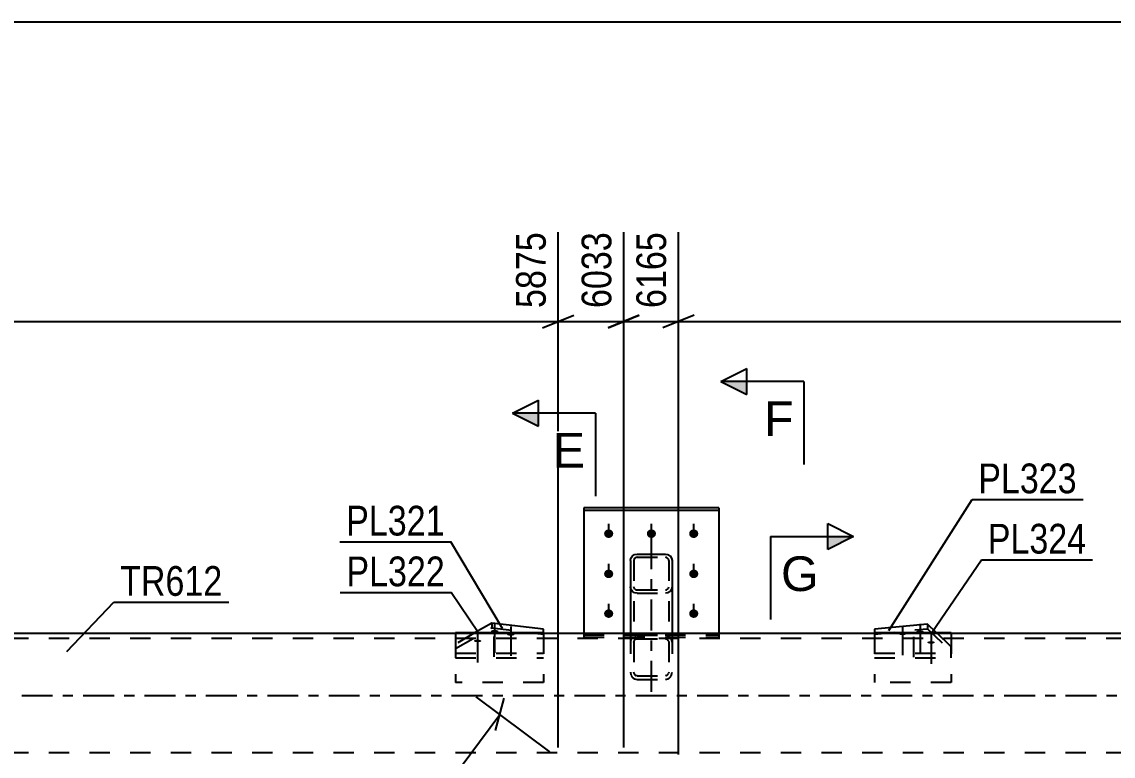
# Model space of a CAD drawing. Header units: millimetres. Extents: x -46 to 795, y -443 to 151.
# Drawn here: x 168.9 to 274.1, y -5.8 to 64.9 of the extents above; entities that cross this region are included whole.
import ezdxf

# ---------------------------------------------------------------- set-up
doc = ezdxf.new("R2010")
doc.units = ezdxf.units.MM
doc.linetypes.add('DXK_LINE_DOT2', pattern=[3.9198, 1.9599, -1.9599])
doc.linetypes.add('DXK_LINE_DOT3', pattern=[5.9187, 2.979, -0.9799, 0.9799, -0.9799])
doc.styles.add('Arial', font='ARIAL.TTF', dxfattribs={"height": 0.2})
doc.styles.add('Arial Narrow', font='ARIALN.TTF', dxfattribs={"height": 0.2})

# ---------------------------------------------------------------- blocks, each defined once
blk = doc.blocks.new('Bolt-761550593-3150 - 3006')
at = {"linetype": 'Continuous'}
for points in [[(225.45, 16.02), (225.54, 16.01), (225.62, 15.99), (225.7, 15.94), (225.77, 15.89), (225.83, 15.82), (225.86, 15.74), (225.88, 15.65), (225.88, 15.57), (225.86, 15.48), (225.83, 15.4), (225.77, 15.33), (225.7, 15.27), (225.62, 15.23), (225.54, 15.2), (225.45, 15.2), (225.35, 15.2), (225.27, 15.23), (225.19, 15.27), (225.12, 15.33), (225.06, 15.4), (225.03, 15.48), (225.01, 15.57), (225.01, 15.65), (225.03, 15.74), (225.06, 15.82), (225.12, 15.89), (225.19, 15.94), (225.27, 15.99), (225.35, 16.01)], [(229.57, 16.02), (229.66, 16.01), (229.74, 15.99), (229.82, 15.94), (229.89, 15.89), (229.95, 15.82), (229.98, 15.74), (230, 15.65), (230, 15.57), (229.98, 15.48), (229.95, 15.4), (229.89, 15.33), (229.82, 15.27), (229.74, 15.23), (229.66, 15.2), (229.57, 15.2), (229.47, 15.2), (229.39, 15.23), (229.31, 15.27), (229.24, 15.33), (229.18, 15.4), (229.15, 15.48), (229.13, 15.57), (229.13, 15.65), (229.15, 15.74), (229.18, 15.82), (229.24, 15.89), (229.31, 15.94), (229.39, 15.99), (229.47, 16.01)], [(233.65, 16.02), (233.74, 16.01), (233.82, 15.99), (233.9, 15.94), (233.97, 15.89), (234.03, 15.82), (234.06, 15.74), (234.08, 15.65), (234.08, 15.57), (234.06, 15.48), (234.03, 15.4), (233.97, 15.33), (233.9, 15.27), (233.82, 15.23), (233.74, 15.2), (233.65, 15.2), (233.55, 15.2), (233.47, 15.23), (233.39, 15.27), (233.32, 15.33), (233.26, 15.4), (233.23, 15.48), (233.21, 15.57), (233.21, 15.65), (233.23, 15.74), (233.26, 15.82), (233.32, 15.89), (233.39, 15.94), (233.47, 15.99), (233.55, 16.01)], [(225.45, 12.15), (225.54, 12.14), (225.62, 12.11), (225.7, 12.07), (225.77, 12.01), (225.83, 11.94), (225.86, 11.86), (225.88, 11.78), (225.88, 11.69), (225.86, 11.61), (225.83, 11.53), (225.77, 11.46), (225.7, 11.4), (225.62, 11.36), (225.54, 11.33), (225.45, 11.32), (225.35, 11.33), (225.27, 11.36), (225.19, 11.4), (225.12, 11.46), (225.06, 11.53), (225.03, 11.61), (225.01, 11.69), (225.01, 11.78), (225.03, 11.86), (225.06, 11.94), (225.12, 12.01), (225.19, 12.07), (225.27, 12.11), (225.35, 12.14)], [(233.65, 12.15), (233.74, 12.14), (233.82, 12.11), (233.9, 12.07), (233.97, 12.01), (234.03, 11.94), (234.06, 11.86), (234.08, 11.78), (234.08, 11.69), (234.06, 11.61), (234.03, 11.53), (233.97, 11.46), (233.9, 11.4), (233.82, 11.36), (233.74, 11.33), (233.65, 11.32), (233.55, 11.33), (233.47, 11.36), (233.39, 11.4), (233.32, 11.46), (233.26, 11.53), (233.23, 11.61), (233.21, 11.69), (233.21, 11.78), (233.23, 11.86), (233.26, 11.94), (233.32, 12.01), (233.39, 12.07), (233.47, 12.11), (233.55, 12.14)], [(225.45, 8.32), (225.54, 8.31), (225.62, 8.28), (225.7, 8.24), (225.77, 8.18), (225.83, 8.11), (225.86, 8.03), (225.88, 7.95), (225.88, 7.86), (225.86, 7.78), (225.83, 7.7), (225.77, 7.63), (225.7, 7.57), (225.62, 7.53), (225.54, 7.5), (225.45, 7.49), (225.35, 7.5), (225.27, 7.53), (225.19, 7.57), (225.12, 7.63), (225.06, 7.7), (225.03, 7.78), (225.01, 7.86), (225.01, 7.95), (225.03, 8.03), (225.06, 8.11), (225.12, 8.18), (225.19, 8.24), (225.27, 8.28), (225.35, 8.31)], [(233.65, 8.32), (233.74, 8.31), (233.82, 8.28), (233.9, 8.24), (233.97, 8.18), (234.03, 8.11), (234.06, 8.03), (234.08, 7.95), (234.08, 7.86), (234.06, 7.78), (234.03, 7.7), (233.97, 7.63), (233.9, 7.57), (233.82, 7.53), (233.74, 7.5), (233.65, 7.49), (233.55, 7.5), (233.47, 7.53), (233.39, 7.57), (233.32, 7.63), (233.26, 7.7), (233.23, 7.78), (233.21, 7.86), (233.21, 7.95), (233.23, 8.03), (233.26, 8.11), (233.32, 8.18), (233.39, 8.24), (233.47, 8.28), (233.55, 8.31)]]:
    blk.add_hatch(color=1, dxfattribs=at).paths.add_polyline_path(points)
at = {"color": 1, "linetype": 'Continuous'}
for p, q in [((225.45, 15.43), (225.45, 16.57)), ((229.57, 15.43), (229.57, 16.57)), ((233.65, 15.43), (233.65, 16.57)), ((225.45, 11.56), (225.45, 12.69)), ((233.65, 11.56), (233.65, 12.69)), ((225.45, 7.73), (225.45, 8.86)), ((233.65, 7.73), (233.65, 8.86))]:
    blk.add_line(p, q, dxfattribs=at)
at = {"color": 1, "linetype": 'DXK_LINE_DOT2'}
blk.add_line((229.57, 7.73), (229.57, 8.86), dxfattribs=at)
blk = doc.blocks.new('Bolt-761550593-3149 - 3006')
at = {"linetype": 'Continuous'}
for points in [[(253.76, 5.83), (253.69, 5.83), (253.61, 5.84), (253.55, 5.85), (253.49, 5.87), (253.45, 5.89), (253.42, 5.92), (253.4, 5.94), (253.4, 5.97), (253.42, 5.99), (253.45, 6.01), (253.49, 6.04), (253.55, 6.05), (253.61, 6.07), (253.69, 6.07), (253.76, 6.08), (253.83, 6.07), (253.91, 6.07), (253.97, 6.05), (254.03, 6.04), (254.07, 6.01), (254.1, 5.99), (254.12, 5.97), (254.12, 5.94), (254.1, 5.92), (254.07, 5.89), (254.03, 5.87), (253.97, 5.85), (253.91, 5.84), (253.83, 5.83)], [(255.46, 6.04), (255.38, 6.04), (255.31, 6.05), (255.24, 6.06), (255.19, 6.08), (255.14, 6.1), (255.11, 6.12), (255.1, 6.15), (255.1, 6.17), (255.11, 6.2), (255.14, 6.22), (255.19, 6.24), (255.24, 6.26), (255.31, 6.27), (255.38, 6.28), (255.46, 6.28), (255.53, 6.28), (255.6, 6.27), (255.67, 6.26), (255.72, 6.24), (255.77, 6.22), (255.8, 6.2), (255.81, 6.17), (255.81, 6.15), (255.8, 6.12), (255.77, 6.1), (255.72, 6.08), (255.67, 6.06), (255.6, 6.05), (255.53, 6.04)], [(256.53, 5), (256.45, 5.01), (256.38, 5.02), (256.32, 5.03), (256.26, 5.05), (256.21, 5.07), (256.18, 5.09), (256.17, 5.12), (256.17, 5.14), (256.18, 5.17), (256.21, 5.19), (256.26, 5.21), (256.32, 5.23), (256.38, 5.24), (256.45, 5.25), (256.53, 5.25), (256.6, 5.25), (256.67, 5.24), (256.74, 5.23), (256.79, 5.21), (256.84, 5.19), (256.87, 5.17), (256.88, 5.14), (256.88, 5.12), (256.87, 5.09), (256.84, 5.07), (256.79, 5.05), (256.74, 5.03), (256.67, 5.02), (256.6, 5.01)]]:
    blk.add_hatch(color=1, dxfattribs=at).paths.add_polyline_path(points)
at = {"color": 1, "linetype": 'Continuous'}
for p, q in [((253.76, 6.71), (253.76, 3.89)), ((255.46, 6.91), (255.46, 4.09)), ((256.53, 5.88), (256.53, 3.06))]:
    blk.add_line(p, q, dxfattribs=at)
at = {"color": 1, "linetype": 'DXK_LINE_DOT2'}
blk.add_line((254.83, 5.67), (254.83, 2.85), dxfattribs=at)
blk = doc.blocks.new('Bolt-761550593-3156 - 3006')
at = {"linetype": 'Continuous'}
for points in [[(214.45, 6.09), (214.38, 6.09), (214.31, 6.1), (214.24, 6.11), (214.19, 6.13), (214.14, 6.15), (214.11, 6.17), (214.09, 6.2), (214.09, 6.22), (214.11, 6.25), (214.14, 6.27), (214.19, 6.29), (214.24, 6.31), (214.31, 6.32), (214.38, 6.33), (214.45, 6.33), (214.53, 6.33), (214.6, 6.32), (214.66, 6.31), (214.72, 6.29), (214.76, 6.27), (214.8, 6.25), (214.81, 6.22), (214.81, 6.2), (214.8, 6.17), (214.76, 6.15), (214.72, 6.13), (214.66, 6.11), (214.6, 6.1), (214.53, 6.09)], [(212.81, 5.15), (212.74, 5.15), (212.67, 5.16), (212.6, 5.17), (212.55, 5.19), (212.5, 5.21), (212.47, 5.23), (212.46, 5.26), (212.46, 5.28), (212.47, 5.31), (212.5, 5.33), (212.55, 5.35), (212.6, 5.37), (212.67, 5.38), (212.74, 5.39), (212.81, 5.39), (212.89, 5.39), (212.96, 5.38), (213.02, 5.37), (213.08, 5.35), (213.12, 5.33), (213.16, 5.31), (213.17, 5.28), (213.17, 5.26), (213.16, 5.23), (213.12, 5.21), (213.08, 5.19), (213.02, 5.17), (212.96, 5.16), (212.89, 5.15)], [(216, 5.77), (215.92, 5.77), (215.85, 5.78), (215.79, 5.8), (215.73, 5.81), (215.69, 5.83), (215.66, 5.86), (215.64, 5.88), (215.64, 5.91), (215.66, 5.93), (215.69, 5.96), (215.73, 5.98), (215.79, 5.99), (215.85, 6.01), (215.92, 6.02), (216, 6.02), (216.07, 6.02), (216.15, 6.01), (216.21, 5.99), (216.27, 5.98), (216.31, 5.96), (216.34, 5.93), (216.36, 5.91), (216.36, 5.88), (216.34, 5.86), (216.31, 5.83), (216.27, 5.81), (216.21, 5.8), (216.15, 5.78), (216.07, 5.77)]]:
    blk.add_hatch(color=1, dxfattribs=at).paths.add_polyline_path(points)
at = {"color": 1, "linetype": 'Continuous'}
for p, q in [((214.45, 6.96), (214.45, 4.14)), ((216, 6.65), (216, 3.83)), ((212.81, 6.02), (212.81, 3.2))]:
    blk.add_line(p, q, dxfattribs=at)
at = {"color": 1, "linetype": 'DXK_LINE_DOT2'}
blk.add_line((214.36, 5.71), (214.36, 2.89), dxfattribs=at)
blk = doc.blocks.new('Part-761550593-3164 - 3006')
at = {"color": 2, "linetype": 'Continuous'}
for p, q in [((251.06, 6.08), (251.06, 6)), ((251.06, 6.08), (258.45, 6.08)), ((258.45, 6.08), (258.45, 6))]:
    blk.add_line(p, q, dxfattribs=at)
at = {"color": 7, "linetype": 'DXK_LINE_DOT2'}
for p, q in [((251.06, 6), (251.06, 1.28)), ((258.45, 6), (258.45, 1.28)), ((258.45, 1.28), (251.06, 1.28))]:
    blk.add_line(p, q, dxfattribs=at)
blk = doc.blocks.new('Part-761550593-3168 - 3006')
at = {"color": 2, "linetype": 'Continuous'}
for p, q in [((236.05, 18.08), (223.05, 18.08)), ((223.05, 18.08), (223.05, 6)), ((236.05, 18.08), (236.05, 6)), ((223.05, 17.86), (236.05, 17.86))]:
    blk.add_line(p, q, dxfattribs=at)
at = {"color": 7, "linetype": 'DXK_LINE_DOT2'}
for p, q in [((223.05, 6), (223.05, 5.65)), ((223.05, 5.87), (236.05, 5.87)), ((223.05, 5.65), (236.05, 5.65)), ((236.05, 6), (236.05, 5.65))]:
    blk.add_line(p, q, dxfattribs=at)
blk = doc.blocks.new('Part-761550593-3196 - 3006')
at = {"color": 2, "linetype": 'Continuous'}
blk.add_line((608.54, 6), (20.9, 6), dxfattribs=at)
at = {"color": 7, "linetype": 'DXK_LINE_DOT2'}
for p, q in [((608.54, 5.52), (20.9, 5.52)), ((608.54, -5.52), (20.9, -5.52))]:
    blk.add_line(p, q, dxfattribs=at)
at = {"color": 7, "linetype": 'DXK_LINE_DOT3'}
blk.add_line((20.9, 0), (608.54, 0), dxfattribs=at)
blk = doc.blocks.new('Part-761550593-3229 - 3006')
at = {"color": 7, "linetype": 'DXK_LINE_DOT3'}
blk.add_line((229.55, 15.18), (229.55, 0.28), dxfattribs=at)
at = {"color": 2, "linetype": 'Continuous'}
for p, q in [((227.55, 13.03), (227.59, 13.26)), ((227.55, 13.03), (227.55, 6)), ((227.59, 13.26), (227.73, 13.46)), ((227.73, 13.46), (227.94, 13.59)), ((227.94, 13.59), (228.19, 13.64)), ((228.19, 13.64), (230.91, 13.64)), ((230.91, 13.64), (231.15, 13.59)), ((231.15, 13.59), (231.36, 13.46)), ((231.36, 13.46), (231.5, 13.26)), ((231.5, 13.26), (231.55, 13.03)), ((231.55, 13.03), (231.55, 6))]:
    blk.add_line(p, q, dxfattribs=at)
at = {"color": 7, "linetype": 'DXK_LINE_DOT2'}
for p, q in [((227.89, 13.15), (227.87, 13.03)), ((227.87, 13.03), (227.87, 2.25)), ((227.96, 13.25), (227.89, 13.15)), ((228.06, 13.31), (227.96, 13.25)), ((228.19, 13.33), (228.06, 13.31)), ((228.19, 13.33), (230.91, 13.33)), ((231.03, 13.31), (230.91, 13.33)), ((231.13, 13.25), (231.03, 13.31)), ((231.2, 13.15), (231.13, 13.25)), ((231.23, 13.03), (231.2, 13.15)), ((231.23, 13.03), (231.23, 2.25)), ((227.59, 10.25), (227.55, 10.48)), ((227.73, 10.05), (227.59, 10.25)), ((227.94, 9.92), (227.73, 10.05)), ((227.89, 10.36), (227.87, 10.48)), ((227.94, 10.29), (227.89, 10.36)), ((227.96, 10.27), (227.94, 10.29)), ((228.19, 9.88), (227.94, 9.92)), ((227.96, 10.27), (228.06, 10.2)), ((228.06, 10.2), (228.19, 10.18)), ((228.19, 10.18), (230.91, 10.18)), ((228.19, 9.88), (230.91, 9.88)), ((230.91, 10.18), (231.03, 10.2)), ((231.15, 9.92), (230.91, 9.88)), ((231.03, 10.2), (231.13, 10.27)), ((231.13, 10.27), (231.2, 10.36)), ((231.36, 10.05), (231.15, 9.92)), ((231.2, 10.36), (231.23, 10.48)), ((231.5, 10.25), (231.36, 10.05)), ((231.55, 10.48), (231.5, 10.25)), ((227.55, 6), (227.55, 2.25)), ((227.59, 5.41), (227.55, 5.14)), ((227.87, 5.14), (227.89, 5.28)), ((228.19, 5.83), (227.94, 5.77)), ((228.06, 5.46), (228.19, 5.49)), ((228.19, 5.83), (230.91, 5.83)), ((228.19, 5.49), (230.91, 5.49)), ((231.15, 5.77), (230.91, 5.83)), ((230.91, 5.49), (231.03, 5.46)), ((231.2, 5.28), (231.23, 5.14)), ((231.55, 5.14), (231.5, 5.41)), ((231.55, 6), (231.55, 2.25)), ((227.55, 2.25), (227.59, 1.99)), ((227.89, 2.12), (227.87, 2.25)), ((231.23, 2.25), (231.2, 2.12)), ((231.5, 1.99), (231.55, 2.25)), ((227.94, 1.62), (228.19, 1.57)), ((228.19, 1.91), (228.06, 1.94)), ((228.19, 1.91), (230.91, 1.91)), ((228.19, 1.57), (230.91, 1.57)), ((231.03, 1.94), (230.91, 1.91)), ((230.91, 1.57), (231.15, 1.62))]:
    blk.add_line(p, q, dxfattribs=at)
for centre, radius, start, end in [((228.2, 5.16), 0.331, 114.32, 159.2417), ((230.89, 5.16), 0.331, 20.7583, 65.68), ((230.88, 5.17), 0.662, 20.7583, 65.68), ((228.2, 2.24), 0.331, 200.7583, 245.68), ((230.89, 2.24), 0.331, 294.32, 339.2417), ((228.21, 2.22), 0.662, 200.7583, 245.68), ((230.88, 2.22), 0.662, 294.32, 339.2417)]:
    blk.add_arc(centre, radius, start, end, dxfattribs=at)
blk = doc.blocks.new('Part-761550593-3234 - 3006')
at = {"color": 2, "linetype": 'Continuous'}
for p, q in [((210.69, 6.08), (210.69, 6)), ((210.69, 6.08), (219.17, 6.08)), ((219.17, 6.08), (219.17, 6))]:
    blk.add_line(p, q, dxfattribs=at)
at = {"color": 7, "linetype": 'DXK_LINE_DOT2'}
for p, q in [((210.69, 6), (210.69, 1.28)), ((219.17, 6), (219.17, 1.28)), ((219.17, 1.28), (210.69, 1.28))]:
    blk.add_line(p, q, dxfattribs=at)
blk = doc.blocks.new('Part-761550593-3464 - 3006')
at = {"color": 7, "linetype": 'DXK_LINE_DOT2'}
for p, q in [((210.69, 4.54), (214.17, 6.53)), ((214.17, 6.98), (214.17, 6.53)), ((214.17, 6.53), (219.17, 5.93)), ((212.59, 6.08), (210.69, 4.99)), ((219.17, 6.08), (219.17, 3.64)), ((210.69, 4.99), (210.69, 3.64)), ((210.69, 4.09), (219.17, 4.09)), ((210.69, 3.64), (219.17, 3.64))]:
    blk.add_line(p, q, dxfattribs=at)
at = {"color": 2, "linetype": 'Continuous'}
for p, q in [((214.17, 6.98), (212.59, 6.08)), ((219.17, 6.39), (214.17, 6.98)), ((219.17, 6.08), (219.17, 6.39))]:
    blk.add_line(p, q, dxfattribs=at)
blk = doc.blocks.new('Part-761550593-3473 - 3006')
at = {"color": 2, "linetype": 'Continuous'}
for p, q in [((256.17, 6.9), (251.06, 6.39)), ((251.06, 6.39), (251.06, 6.08)), ((257.03, 6.08), (256.17, 6.9))]:
    blk.add_line(p, q, dxfattribs=at)
at = {"color": 7, "linetype": 'DXK_LINE_DOT2'}
for p, q in [((251.06, 5.93), (256.17, 6.45)), ((256.17, 6.9), (256.17, 6.45)), ((256.17, 6.45), (258.45, 4.26)), ((251.06, 6.08), (251.06, 3.64)), ((258.45, 4.71), (257.03, 6.08)), ((258.45, 3.64), (258.45, 4.71)), ((251.06, 4.09), (258.45, 4.09)), ((251.06, 3.64), (258.45, 3.64))]:
    blk.add_line(p, q, dxfattribs=at)
blk = doc.blocks.new('StraightDimension-761550593-11435 - 3006')
at = {"color": 7, "linetype": 'Continuous'}
for p, q in [((220.58, -5), (220.58, 44.66)), ((226.9, -5), (226.9, 44.66)), ((219.08, 35.45), (222.08, 36.65)), ((220.58, 36.05), (226.9, 36.05)), ((228.4, 36.65), (225.4, 35.45))]:
    blk.add_line(p, q, dxfattribs=at)
at = {"color": 0, "linetype": 'Continuous'}
blk.add_wipeout([(226.3, 45.26), (222.1, 45.26), (222.1, 36.75), (226.3, 36.75)], dxfattribs=at)
at = {"color": 3, "linetype": 'Continuous', "style": 'Arial Narrow'}
blk.add_text('6033', height=2.863, rotation=90.0002, dxfattribs=at).set_placement((225.7, 37.35))
blk = doc.blocks.new('StraightDimension-761550593-4372 - 3006')
at = {"color": 7, "linetype": 'Continuous'}
for p, q in [((219.78, -5.4), (212.67, -0.11)), ((214.54, -3.37), (215.37, -0.25)), ((176.41, -53.58), (214.96, -1.81)), ((181.24, -57.17), (174.13, -51.88)), ((176.83, -52.02), (176, -55.14))]:
    blk.add_line(p, q, dxfattribs=at)
at = {"color": 0}
blk.add_wipeout([(197.62, -23.83), (194.26, -21.33), (189.17, -28.15), (192.54, -30.66)], dxfattribs=at)
at = {"color": 3, "style": 'Arial Narrow'}
blk.add_text('1614', height=2.863, rotation=53.3309, dxfattribs=at).set_placement((192.42, -29.82))
blk = doc.blocks.new('StraightDimension-761550593-11433 - 3006')
at = {"color": 7, "linetype": 'Continuous'}
for p, q in [((232.18, -5.66), (232.18, 44.66)), ((233.68, 36.65), (230.68, 35.45)), ((232.18, 36.05), (340.27, 36.05))]:
    blk.add_line(p, q, dxfattribs=at)
blk = doc.blocks.new('StraightDimension-761550593-11434 - 3006')
at = {"color": 7, "linetype": 'Continuous'}
for p, q in [((226.9, -5), (226.9, 44.66)), ((232.18, -5.66), (232.18, 44.66)), ((225.4, 35.45), (228.4, 36.65)), ((226.9, 36.05), (232.18, 36.05)), ((233.68, 36.65), (230.68, 35.45))]:
    blk.add_line(p, q, dxfattribs=at)
at = {"color": 0, "linetype": 'Continuous'}
blk.add_wipeout([(231.58, 45.26), (227.38, 45.26), (227.38, 36.75), (231.58, 36.75)], dxfattribs=at)
at = {"color": 3, "linetype": 'Continuous', "style": 'Arial Narrow'}
blk.add_text('6165', height=2.863, rotation=90.0002, dxfattribs=at).set_placement((230.98, 37.35))
blk = doc.blocks.new('StraightDimension-761550593-11436 - 3006')
at = {"color": 7, "linetype": 'Continuous'}
for p, q in [((137.18, -5), (137.18, 44.66)), ((220.58, -5), (220.58, 44.66)), ((138.68, 36.65), (135.68, 35.45)), ((137.18, 36.05), (220.58, 36.05)), ((219.08, 35.45), (222.08, 36.65))]:
    blk.add_line(p, q, dxfattribs=at)
at = {"color": 0, "linetype": 'Continuous'}
blk.add_wipeout([(219.98, 45.26), (215.78, 45.26), (215.78, 36.75), (219.98, 36.75)], dxfattribs=at)
at = {"color": 3, "linetype": 'Continuous', "style": 'Arial Narrow'}
blk.add_text('5875', height=2.863, rotation=90.0002, dxfattribs=at).set_placement((219.38, 37.35))
blk = doc.blocks.new('StraightDimension-761550593-13129 - 4923')
at = {"color": 7, "linetype": 'Continuous'}
blk.add_line((13.8, 64.92), (608.34, 64.92), dxfattribs=at)
blk = doc.blocks.new('Mark-761550593-3160 - 3006')
at = {"color": 30, "linetype": 'Continuous'}
for p, q in [((256.61, 6.08), (261.39, 13.09)), ((261.39, 13.09), (272.09, 13.09))]:
    blk.add_line(p, q, dxfattribs=at)
at = {"color": 0}
blk.add_wipeout([(271.49, 13.69), (271.49, 16.69), (261.99, 16.69), (261.99, 13.69)], dxfattribs=at)
blk.add_wipeout([(271.49, 13.69), (271.49, 16.69), (261.99, 16.69), (261.99, 13.69)], dxfattribs=at)
at = {"color": 3, "style": 'Arial Narrow'}
blk.add_text('PL324', height=2.863, dxfattribs=at).set_placement((261.99, 13.69))
blk = doc.blocks.new('Mark-761550593-3192 - 3006')
at = {"color": 30, "linetype": 'Continuous'}
for p, q in [((173.21, 4.25), (177.75, 9.02)), ((177.75, 9.02), (188.82, 9.02))]:
    blk.add_line(p, q, dxfattribs=at)
at = {"color": 0}
blk.add_wipeout([(188.22, 9.62), (188.22, 12.62), (178.35, 12.62), (178.35, 9.62)], dxfattribs=at)
blk.add_wipeout([(188.22, 9.62), (188.22, 12.62), (178.35, 12.62), (178.35, 9.62)], dxfattribs=at)
at = {"color": 3, "style": 'Arial Narrow'}
blk.add_text('TR612', height=2.863, dxfattribs=at).set_placement((178.35, 9.62))
blk = doc.blocks.new('Mark-761550593-3230 - 3006')
at = {"color": 30, "linetype": 'Continuous'}
for p in [(199.56, 9.94), (212.87, 6.08)]:
    blk.add_line(p, (210.26, 9.94), dxfattribs=at)
at = {"color": 0}
blk.add_wipeout([(209.66, 10.54), (209.66, 13.54), (200.16, 13.54), (200.16, 10.54)], dxfattribs=at)
blk.add_wipeout([(209.66, 10.54), (209.66, 13.54), (200.16, 13.54), (200.16, 10.54)], dxfattribs=at)
at = {"color": 3, "style": 'Arial Narrow'}
blk.add_text('PL322', height=2.863, dxfattribs=at).set_placement((200.16, 10.54))
blk = doc.blocks.new('SectionMark-761550593-4723 - 3006')
at = {"linetype": 'Continuous'}
blk.add_hatch(color=6, dxfattribs=at).paths.add_polyline_path([(238.77, 30.26), (238.77, 29.01), (236.27, 30.26)])
at = {"color": 6, "linetype": 'Continuous'}
for p, q in [((236.27, 30.26), (238.77, 31.51)), ((238.77, 29.01), (238.77, 31.51)), ((244.27, 30.26), (236.27, 30.26)), ((236.27, 30.26), (238.77, 29.01)), ((244.27, 30.26), (244.27, 22.26))]:
    blk.add_line(p, q, dxfattribs=at)
at = {"color": 0, "linetype": 'Continuous'}
blk.add_wipeout([(243.27, 25.01), (243.27, 28.51), (240.42, 28.51), (240.42, 25.01)], dxfattribs=at)
at = {"color": 3, "linetype": 'Continuous', "style": 'Arial'}
blk.add_text('F', height=3.34, dxfattribs=at).set_placement((240.42, 25.01))
blk = doc.blocks.new('Mark-761550593-14887 - 3006')
at = {"color": 30, "linetype": 'Continuous'}
for p in [(199.54, 14.83), (215.21, 6.47)]:
    blk.add_line(p, (210.24, 14.83), dxfattribs=at)
at = {"color": 0}
blk.add_wipeout([(209.64, 15.43), (209.64, 18.43), (200.14, 18.43), (200.14, 15.43)], dxfattribs=at)
blk.add_wipeout([(209.64, 15.43), (209.64, 18.43), (200.14, 18.43), (200.14, 15.43)], dxfattribs=at)
at = {"color": 3, "style": 'Arial Narrow'}
blk.add_text('PL321', height=2.863, dxfattribs=at).set_placement((200.14, 15.43))
blk = doc.blocks.new('Mark-761550593-14898 - 3006')
at = {"color": 30, "linetype": 'Continuous'}
for p, q in [((252.45, 6.28), (260.47, 18.9)), ((260.47, 18.9), (271.17, 18.9))]:
    blk.add_line(p, q, dxfattribs=at)
at = {"color": 0}
blk.add_wipeout([(270.57, 19.5), (270.57, 22.5), (261.07, 22.5), (261.07, 19.5)], dxfattribs=at)
blk.add_wipeout([(270.57, 19.5), (270.57, 22.5), (261.07, 22.5), (261.07, 19.5)], dxfattribs=at)
at = {"color": 3, "style": 'Arial Narrow'}
blk.add_text('PL323', height=2.863, dxfattribs=at).set_placement((261.07, 19.5))
blk = doc.blocks.new('SectionMark-761550593-16120 - 3006')
at = {"linetype": 'Continuous'}
for points in [[(218.67, 27.22), (218.67, 25.97), (216.17, 27.22)], [(218.67, -24.39), (218.67, -25.64), (216.17, -25.64)]]:
    blk.add_hatch(color=6, dxfattribs=at).paths.add_polyline_path(points)
at = {"color": 6, "linetype": 'Continuous'}
for p, q in [((216.17, 27.22), (218.67, 28.47)), ((218.67, 25.97), (218.67, 28.47)), ((224.17, 27.22), (216.17, 27.22)), ((216.17, 27.22), (218.67, 25.97)), ((224.17, 27.22), (224.17, 19.22)), ((224.17, -25.64), (224.17, -17.64)), ((216.17, -25.64), (218.67, -24.39)), ((218.67, -24.39), (218.67, -26.89)), ((224.17, -25.64), (216.17, -25.64)), ((218.67, -26.89), (216.17, -25.64))]:
    blk.add_line(p, q, dxfattribs=at)
at = {"color": 0, "linetype": 'Continuous'}
for points in [[(223.17, 21.97), (223.17, 25.47), (220.06, 25.47), (220.06, 21.97)], [(223.17, -23.89), (223.17, -20.39), (220.06, -20.39), (220.06, -23.89)]]:
    blk.add_wipeout(points, dxfattribs=at)
at = {"color": 3, "linetype": 'Continuous', "style": 'Arial'}
for p in [(220.06, 21.97), (220.06, -23.89)]:
    blk.add_text('E', height=3.34, dxfattribs=at).set_placement(p)
blk = doc.blocks.new('SectionMark-761550593-16262 - 3006')
at = {"linetype": 'Continuous'}
for points in [[(246.56, 14.08), (246.56, 15.33), (249.06, 15.33)], [(246.56, -28.58), (246.56, -27.33), (249.06, -28.58)]]:
    blk.add_hatch(color=6, dxfattribs=at).paths.add_polyline_path(points)
at = {"color": 6, "linetype": 'Continuous'}
for p, q in [((246.56, 14.08), (246.56, 16.58)), ((246.56, 16.58), (249.06, 15.33)), ((241.06, 15.33), (241.06, 7.33)), ((241.06, 15.33), (249.06, 15.33)), ((249.06, 15.33), (246.56, 14.08)), ((241.06, -28.58), (241.06, -20.58)), ((249.06, -28.58), (246.56, -27.33)), ((246.56, -27.33), (246.56, -29.83)), ((241.06, -28.58), (249.06, -28.58)), ((249.06, -28.58), (246.56, -29.83))]:
    blk.add_line(p, q, dxfattribs=at)
at = {"color": 0, "linetype": 'Continuous'}
for points in [[(245.69, 10.08), (245.69, 13.58), (242.06, 13.58), (242.06, 10.08)], [(245.69, -26.83), (245.69, -23.33), (242.06, -23.33), (242.06, -26.83)]]:
    blk.add_wipeout(points, dxfattribs=at)
at = {"color": 3, "linetype": 'Continuous', "style": 'Arial'}
for p in [(242.06, 10.08), (242.06, -26.83)]:
    blk.add_text('G', height=3.34, dxfattribs=at).set_placement(p)

msp = doc.modelspace()

# ---------------------------------------------------------------- block references
for name in ['StraightDimension-761550593-13129 - 4923', 'Part-761550593-3168 - 3006', 'Bolt-761550593-3150 - 3006', 'Part-761550593-3229 - 3006', 'Part-761550593-3196 - 3006', 'Part-761550593-3464 - 3006', 'Bolt-761550593-3156 - 3006', 'Part-761550593-3473 - 3006', 'Bolt-761550593-3149 - 3006', 'Part-761550593-3234 - 3006', 'Part-761550593-3164 - 3006']:
    msp.add_blockref(name, (0, 0))

# ---------------------------------------------------------------- next in the draw order: block references
for name in ['StraightDimension-761550593-11435 - 3006', 'StraightDimension-761550593-11433 - 3006']:
    msp.add_blockref(name, (0, 0))

# ---------------------------------------------------------------- next in the draw order: block references
for name in ['StraightDimension-761550593-11434 - 3006', 'SectionMark-761550593-4723 - 3006', 'Mark-761550593-3160 - 3006', 'StraightDimension-761550593-4372 - 3006']:
    msp.add_blockref(name, (0, 0))

# ---------------------------------------------------------------- next in the draw order: block references
for name in ['StraightDimension-761550593-11436 - 3006', 'Mark-761550593-14898 - 3006', 'SectionMark-761550593-16262 - 3006']:
    msp.add_blockref(name, (0, 0))

# ---------------------------------------------------------------- next in the draw order: block references
for name in ['SectionMark-761550593-16120 - 3006', 'Mark-761550593-3230 - 3006', 'Mark-761550593-3192 - 3006']:
    msp.add_blockref(name, (0, 0))

# ---------------------------------------------------------------- next in the draw order: block references
msp.add_blockref('Mark-761550593-14887 - 3006', (0, 0))

doc.saveas('drawing.dxf')
